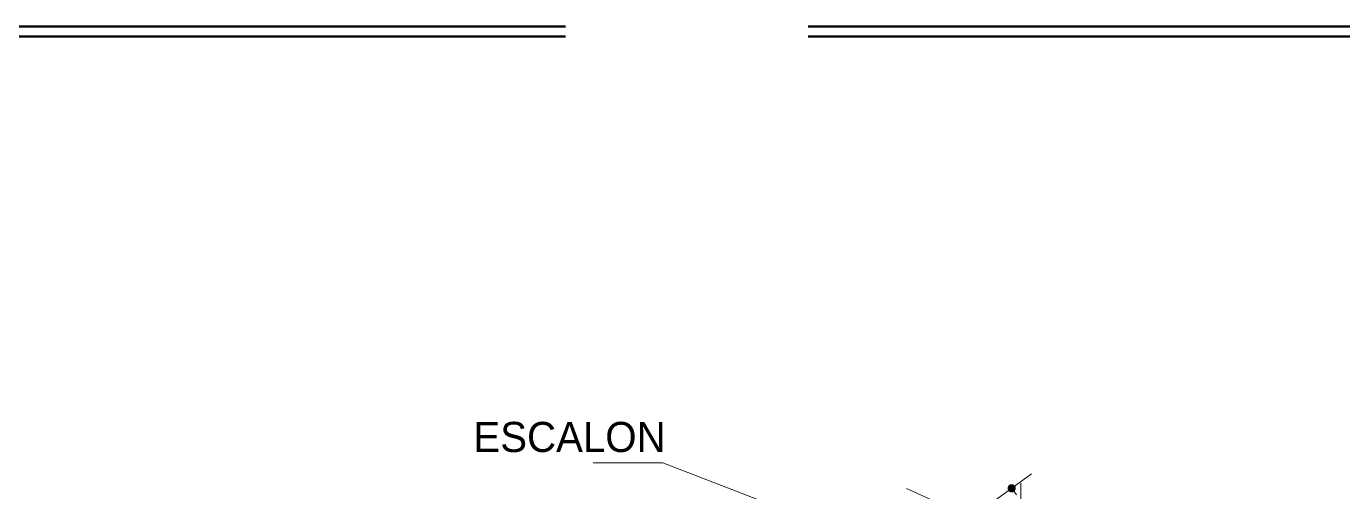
# Model space of a CAD drawing. Extents: x 233 to 569, y -241 to -74.
# Drawn here: x 538.86 to 548.49, y -162.72 to -159.32 of the extents above; entities that cross this region are included whole.
import ezdxf

# ---------------------------------------------------------------- set-up
doc = ezdxf.new("R2010")
doc.units = 0
doc.header["$MEASUREMENT"] = 0
doc.layers.get('0').update_dxf_attribs({"linetype": 'CONTINUOUS', "lineweight": 50})
doc.layers.add('AUXILIAR', color=8, linetype='CONTINUOUS', lineweight=9)
doc.layers.add('TEXTOGREEN', color=3, linetype='CONTINUOUS', lineweight=40)
doc.styles.add('SWISS', font='bahnschrift.ttf')

# ---------------------------------------------------------------- blocks, each defined once
blk = doc.blocks.new('_DOT')
at = {"color": 0, "linetype": 'ByBlock'}
blk.add_line((-0.5, 0), (-1, 0), dxfattribs=at)
at = {"color": 0, "linetype": 'ByBlock', "const_width": 0.5}
blk.add_lwpolyline([(-0.25, 0, 1), (0.25, 0, 1)], format="xyb", close=True, dxfattribs=at)

msp = doc.modelspace()

# ---------------------------------------------------------------- linework, layer by layer
at = {"color": 1}
for p, q in [((533.4431, -159.3197), (542.8054, -159.3197)), ((544.579, -159.3197), (553.001, -159.3197))]:
    msp.add_line(p, q, dxfattribs=at)
for p, q in [((533.4431, -159.3947), (542.8054, -159.3947)), ((544.579, -159.3947), (553.001, -159.3947))]:
    msp.add_line(p, q)
at = {"layer": 'AUXILIAR'}
for p, q in [((543.0063, -162.5084), (543.518, -162.5084)), ((543.518, -162.5084), (544.6045, -162.9278)), ((545.2995, -162.6973), (546.2411, -163.1214)), ((546.135, -162.6576), (546.135, -164.3407))]:
    msp.add_line(p, q, dxfattribs=at)
at = {"layer": 'AUXILIAR', "color": 1}
msp.add_line((545.5015, -163.1028), (546.2144, -162.5895), dxfattribs=at)

# ---------------------------------------------------------------- block references
at = {"layer": 'AUXILIAR', "color": 1, "xscale": 0.06, "yscale": 0.06, "zscale": 0.06, "rotation": 125.7538872544345}
msp.add_blockref('_DOT', (546.0683, -162.6947), dxfattribs=at)

# ---------------------------------------------------------------- texts
at = {"layer": 'TEXTOGREEN', "style": 'SWISS', "flags": 4}
msp.add_attdef('ESCALON', (542.1313, -162.4297), 'ESCALON DE MADERA', height=0.22, dxfattribs=at)

doc.saveas('drawing.dxf')
